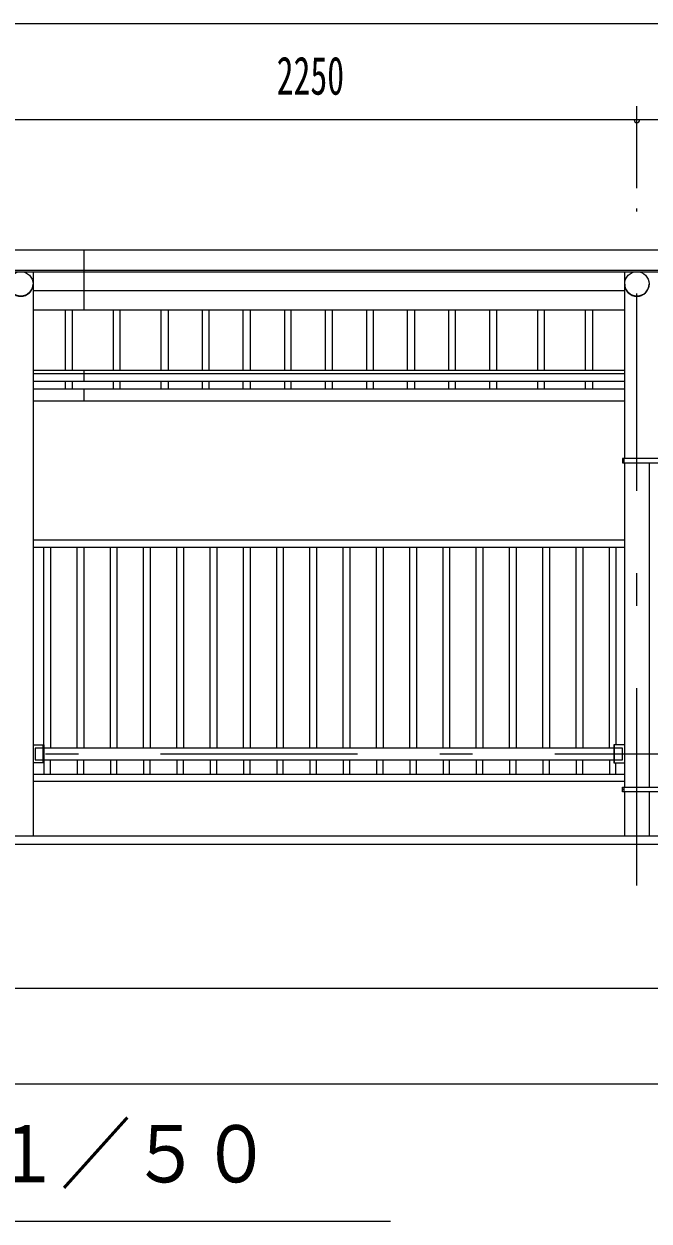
# Model space of a CAD drawing. Units: millimetres, scale not verified. Extents: x -27018 to 27029, y -10500 to 10500.
# Drawn here: x 4418 to 6701, y 420 to 4789 of the extents above; entities that cross this region are included whole.
import ezdxf
from ezdxf.enums import TextEntityAlignment as Align

# ---------------------------------------------------------------- set-up
doc = ezdxf.new("R2010")
doc.units = ezdxf.units.MM
doc.header["$LTSCALE"] = 60
doc.linetypes.add('USER3', pattern=[24, 12, -5, 2, -5])
for name, color, linetype, lineweight in [('0-2_1-05BOLD', 7, 'Continuous', 18), ('0-3_1-25CENTER', 3, 'USER3', 18), ('0-4_1-45THIN', 4, 'Continuous', 18), ('0-5_1-55DIM', 3, 'Continuous', 18)]:
    doc.layers.add(name, color=color, linetype=linetype, lineweight=lineweight)
doc.styles.add('ＭＳ ゴシック', font='')
doc.styles.get('ＭＳ ゴシック').set_extended_font_data('MS Gothic')

msp = doc.modelspace()

# ---------------------------------------------------------------- linework, layer by layer
at = {"layer": '0-2_1-05BOLD'}
for p, q in [((4636.48, 3963.67), (4636.48, 3745.48)), ((9589.48, 3888.53), (-1076.51, 3888.53)), ((-1076.51, 3884.46), (9589.49, 3884.46)), ((4451.04, 3884.46), (4451.04, 1824.67)), ((6611.93, 3202.67), (6611.93, 3884.46)), ((6611.93, 3814.97), (4451.03, 3814.97)), ((4451.03, 3745.48), (6611.93, 3745.48)), ((6611.93, 3523.86), (4451.03, 3523.86)), ((4451.03, 3513.43), (6611.93, 3513.43)), ((4636.48, 3523.86), (4636.48, 3483.82)), ((6611.93, 3483.82), (4451.03, 3483.82)), ((4451.03, 3457.49), (6611.93, 3457.49)), ((4636.48, 3457.49), (4636.48, 3412.49)), ((6611.93, 3412.49), (4451.03, 3412.49)), ((6604.24, 3194.67), (6610.34, 3194.67)), ((6610.33, 3186.67), (6610.33, 3202.67)), ((6611.93, 2002.67), (6611.93, 3186.67)), ((6701.03, 3186.67), (6701.03, 2002.67)), ((6611.94, 2904.67), (4451.04, 2904.67)), ((4451.04, 2879.67), (6611.94, 2879.67)), ((4487.84, 2091.67), (4487.84, 2157.67)), ((6571.94, 2146.02), (4491.04, 2146.02)), ((6575.14, 2091.67), (6575.14, 2157.67)), ((6603.99, 2146.02), (6575.14, 2146.02)), ((4491.04, 2103.32), (6571.94, 2103.32)), ((6611.94, 2049.67), (4451.04, 2049.67)), ((4451.04, 2024.67), (6611.94, 2024.67)), ((6604.24, 2002.67), (6809.69, 2002.67)), ((6610.34, 1994.67), (6604.24, 1994.67)), ((6610.33, 1986.67), (6610.33, 2002.67)), ((6611.93, 1824.67), (6611.93, 1986.67)), ((6701.03, 1986.67), (6701.03, 1824.67)), ((-1393.51, 1794.67), (9906.48, 1794.67))]:
    msp.add_line(p, q, dxfattribs=at)
for points in [[(-1076.51, 3454.91), (-1076.51, 3963.67), (9589.48, 3963.67), (9589.48, 3454.91), (9584.49, 3454.91)], [(4451.04, 2157.67), (4491.04, 2157.67), (4491.04, 2091.67), (4451.04, 2091.67)], [(4487.84, 2146.02), (4458.99, 2146.02), (4458.99, 2103.32), (4487.84, 2103.32)], [(6611.94, 2157.67), (6571.94, 2157.67), (6571.94, 2091.67), (6611.94, 2091.67)], [(6575.14, 2103.32), (6603.99, 2103.32), (6603.99, 2146.02)], [(6809.69, 1986.67), (6604.24, 1986.67), (6604.24, 2002.67)], [(9756.48, 1824.67), (-1243.51, 1824.67), (-1243.51, 1794.67)]]:
    msp.add_lwpolyline(points, dxfattribs=at)
msp.add_lwpolyline([(6604.24, 3186.67), (6809.69, 3186.67), (6809.69, 3202.67), (6604.24, 3202.67)], close=True, dxfattribs=at)
for centre in [(4406.48, 3839.91), (6656.48, 3839.91)]:
    msp.add_circle(centre, 44.55, dxfattribs=at)
for centre in [(4406.48, 3839.22), (6656.48, 3839.22)]:
    msp.add_arc(centre, 44.55, 180, 0, dxfattribs=at)
at = {"layer": '0-3_1-25CENTER'}
for p, q in [((6656.48, 1644.67), (6656.48, 4114.67)), ((-843.51, 2124.67), (9356.49, 2124.67))]:
    msp.add_line(p, q, dxfattribs=at)
at = {"layer": '0-4_1-45THIN'}
for p, q in [((4568.99, 3523.86), (4568.99, 3745.48)), ((4593.99, 3745.48), (4593.99, 3523.86)), ((4743.99, 3745.48), (4743.99, 3523.86)), ((4768.99, 3523.86), (4768.99, 3745.48)), ((4918.99, 3523.86), (4918.99, 3745.48)), ((4943.99, 3745.48), (4943.99, 3523.86)), ((5068.99, 3745.48), (5068.99, 3523.86)), ((5093.99, 3523.86), (5093.99, 3745.48)), ((5218.99, 3523.86), (5218.99, 3745.48)), ((5243.99, 3745.48), (5243.99, 3523.86)), ((5368.99, 3745.48), (5368.99, 3523.86)), ((5393.99, 3523.86), (5393.99, 3745.48)), ((5518.99, 3523.86), (5518.99, 3745.48)), ((5543.99, 3745.48), (5543.99, 3523.86)), ((5668.99, 3745.48), (5668.99, 3523.86)), ((5693.99, 3523.86), (5693.99, 3745.48)), ((5818.99, 3523.86), (5818.99, 3745.48)), ((5843.99, 3745.48), (5843.99, 3523.86)), ((5968.99, 3745.48), (5968.99, 3523.86)), ((5993.99, 3523.86), (5993.99, 3745.48)), ((6118.99, 3523.86), (6118.99, 3745.48)), ((6143.99, 3745.48), (6143.99, 3523.86)), ((6293.99, 3745.48), (6293.99, 3523.86)), ((6318.99, 3523.86), (6318.99, 3745.48)), ((6468.99, 3523.86), (6468.99, 3745.48)), ((6493.99, 3745.48), (6493.99, 3523.86)), ((4568.99, 3457.49), (4568.99, 3483.82)), ((4593.99, 3483.82), (4593.99, 3457.49)), ((4743.99, 3483.82), (4743.99, 3457.49)), ((4768.99, 3457.49), (4768.99, 3483.82)), ((4918.99, 3457.49), (4918.99, 3483.82)), ((4943.99, 3483.82), (4943.99, 3457.49)), ((5068.99, 3483.82), (5068.99, 3457.49)), ((5093.99, 3457.49), (5093.99, 3483.82)), ((5218.99, 3457.49), (5218.99, 3483.82)), ((5243.99, 3483.82), (5243.99, 3457.49)), ((5368.99, 3483.82), (5368.99, 3457.49)), ((5393.99, 3457.49), (5393.99, 3483.82)), ((5518.99, 3457.49), (5518.99, 3483.82)), ((5543.99, 3483.82), (5543.99, 3457.49)), ((5668.99, 3483.82), (5668.99, 3457.49)), ((5693.99, 3457.49), (5693.99, 3483.82)), ((5818.99, 3457.49), (5818.99, 3483.82)), ((5843.99, 3483.82), (5843.99, 3457.49)), ((5968.99, 3483.82), (5968.99, 3457.49)), ((5993.99, 3457.49), (5993.99, 3483.82)), ((6118.99, 3457.49), (6118.99, 3483.82)), ((6143.99, 3483.82), (6143.99, 3457.49)), ((6293.99, 3483.82), (6293.99, 3457.49)), ((6318.99, 3457.49), (6318.99, 3483.82)), ((6468.99, 3457.49), (6468.99, 3483.82)), ((6493.99, 3483.82), (6493.99, 3457.49)), ((4490.49, 2157.67), (4490.49, 2879.67)), ((4514.49, 2879.67), (4514.49, 2146.02)), ((4611.99, 2146.02), (4611.99, 2879.67)), ((4635.99, 2879.67), (4635.99, 2146.02)), ((4733.49, 2146.02), (4733.49, 2879.67)), ((4757.49, 2879.67), (4757.49, 2146.02)), ((4854.99, 2146.02), (4854.99, 2879.67)), ((4878.99, 2879.67), (4878.99, 2146.02)), ((4976.49, 2146.02), (4976.49, 2879.67)), ((5000.49, 2879.67), (5000.49, 2146.02)), ((5097.99, 2146.02), (5097.99, 2879.67)), ((5121.99, 2879.67), (5121.99, 2146.02)), ((5219.49, 2146.02), (5219.49, 2879.67)), ((5243.49, 2879.67), (5243.49, 2146.02)), ((5340.99, 2146.02), (5340.99, 2879.67)), ((5364.99, 2879.67), (5364.99, 2146.02)), ((5462.49, 2146.02), (5462.49, 2879.67)), ((5486.49, 2879.67), (5486.49, 2146.02)), ((5583.99, 2146.02), (5583.99, 2879.67)), ((5607.99, 2879.67), (5607.99, 2146.02)), ((5705.49, 2146.02), (5705.49, 2879.67)), ((5729.49, 2879.67), (5729.49, 2146.02)), ((5826.99, 2146.02), (5826.99, 2879.67)), ((5850.99, 2879.67), (5850.99, 2146.02)), ((5948.49, 2146.02), (5948.49, 2879.67)), ((5972.49, 2879.67), (5972.49, 2146.02)), ((6069.99, 2146.02), (6069.99, 2879.67)), ((6093.99, 2879.67), (6093.99, 2146.02)), ((6191.49, 2146.02), (6191.49, 2879.67)), ((6215.49, 2879.67), (6215.49, 2146.02)), ((6312.99, 2146.02), (6312.99, 2879.67)), ((6336.99, 2879.67), (6336.99, 2146.02)), ((6434.49, 2146.02), (6434.49, 2879.67)), ((6458.49, 2879.67), (6458.49, 2146.02)), ((6555.99, 2146.02), (6555.99, 2879.67)), ((6579.99, 2879.67), (6579.99, 2157.67)), ((4514.49, 2049.67), (4514.49, 2103.32)), ((4611.99, 2103.32), (4611.99, 2049.67)), ((4635.99, 2049.67), (4635.99, 2103.32)), ((4733.49, 2103.32), (4733.49, 2049.67)), ((4757.49, 2049.67), (4757.49, 2103.32)), ((4854.99, 2103.32), (4854.99, 2049.67)), ((4878.99, 2049.67), (4878.99, 2103.32)), ((4976.49, 2103.32), (4976.49, 2049.67)), ((5000.49, 2049.67), (5000.49, 2103.32)), ((5097.99, 2103.32), (5097.99, 2049.67)), ((5121.99, 2049.67), (5121.99, 2103.32)), ((5219.49, 2103.32), (5219.49, 2049.67)), ((5243.49, 2049.67), (5243.49, 2103.32)), ((5340.99, 2103.32), (5340.99, 2049.67)), ((5364.99, 2049.67), (5364.99, 2103.32)), ((5462.49, 2103.32), (5462.49, 2049.67)), ((5486.49, 2049.67), (5486.49, 2103.32)), ((5583.99, 2103.32), (5583.99, 2049.67)), ((5607.99, 2049.67), (5607.99, 2103.32)), ((5705.49, 2103.32), (5705.49, 2049.67)), ((5729.49, 2049.67), (5729.49, 2103.32)), ((5826.99, 2103.32), (5826.99, 2049.67)), ((5850.99, 2049.67), (5850.99, 2103.32)), ((5948.49, 2103.32), (5948.49, 2049.67)), ((5972.49, 2049.67), (5972.49, 2103.32)), ((6069.99, 2103.32), (6069.99, 2049.67)), ((6093.99, 2049.67), (6093.99, 2103.32)), ((6191.49, 2103.32), (6191.49, 2049.67)), ((6215.49, 2049.67), (6215.49, 2103.32)), ((6312.99, 2103.32), (6312.99, 2049.67)), ((6336.99, 2049.67), (6336.99, 2103.32)), ((6434.49, 2103.32), (6434.49, 2049.67)), ((6458.49, 2049.67), (6458.49, 2103.32)), ((6555.99, 2103.32), (6555.99, 2049.67)), ((4490.49, 2091.67), (4490.49, 2049.67)), ((6579.99, 2049.67), (6579.99, 2091.67))]:
    msp.add_line(p, q, dxfattribs=at)
at = {"layer": '0-5_1-55DIM'}
for p, q in [((9589.49, 4788.67), (-1076.51, 4788.67)), ((6656.49, 4189.67), (6656.49, 4488.67)), ((9981.99, 4438.67), (-1469.01, 4438.67)), ((6666.49, 4438.67), (6646.49, 4438.67)), ((-1243.51, 1269.67), (9756.49, 1269.67)), ((9756.49, 919.67), (-1243.51, 919.67)), ((2756.48, 419.67), (5756.49, 419.67))]:
    msp.add_line(p, q, dxfattribs=at)
msp.add_arc((6656.49, 4438.67), 10, 180, 0, dxfattribs=at)

# ---------------------------------------------------------------- texts
at = {"layer": '0-5_1-55DIM', "color": 7, "style": 'ＭＳ ゴシック'}
for s, height, width, p in [('2250', 139.3, 0.65, (5340.76, 4488.67)), ('正面図\u3000Ｓ＝１／５０', 208.9, 0.9, (2756.48, 498.17))]:
    msp.add_text(s, height=height, dxfattribs=dict(at, width=width)).set_placement(p, align=Align.BOTTOM_LEFT)

doc.saveas('drawing.dxf')
